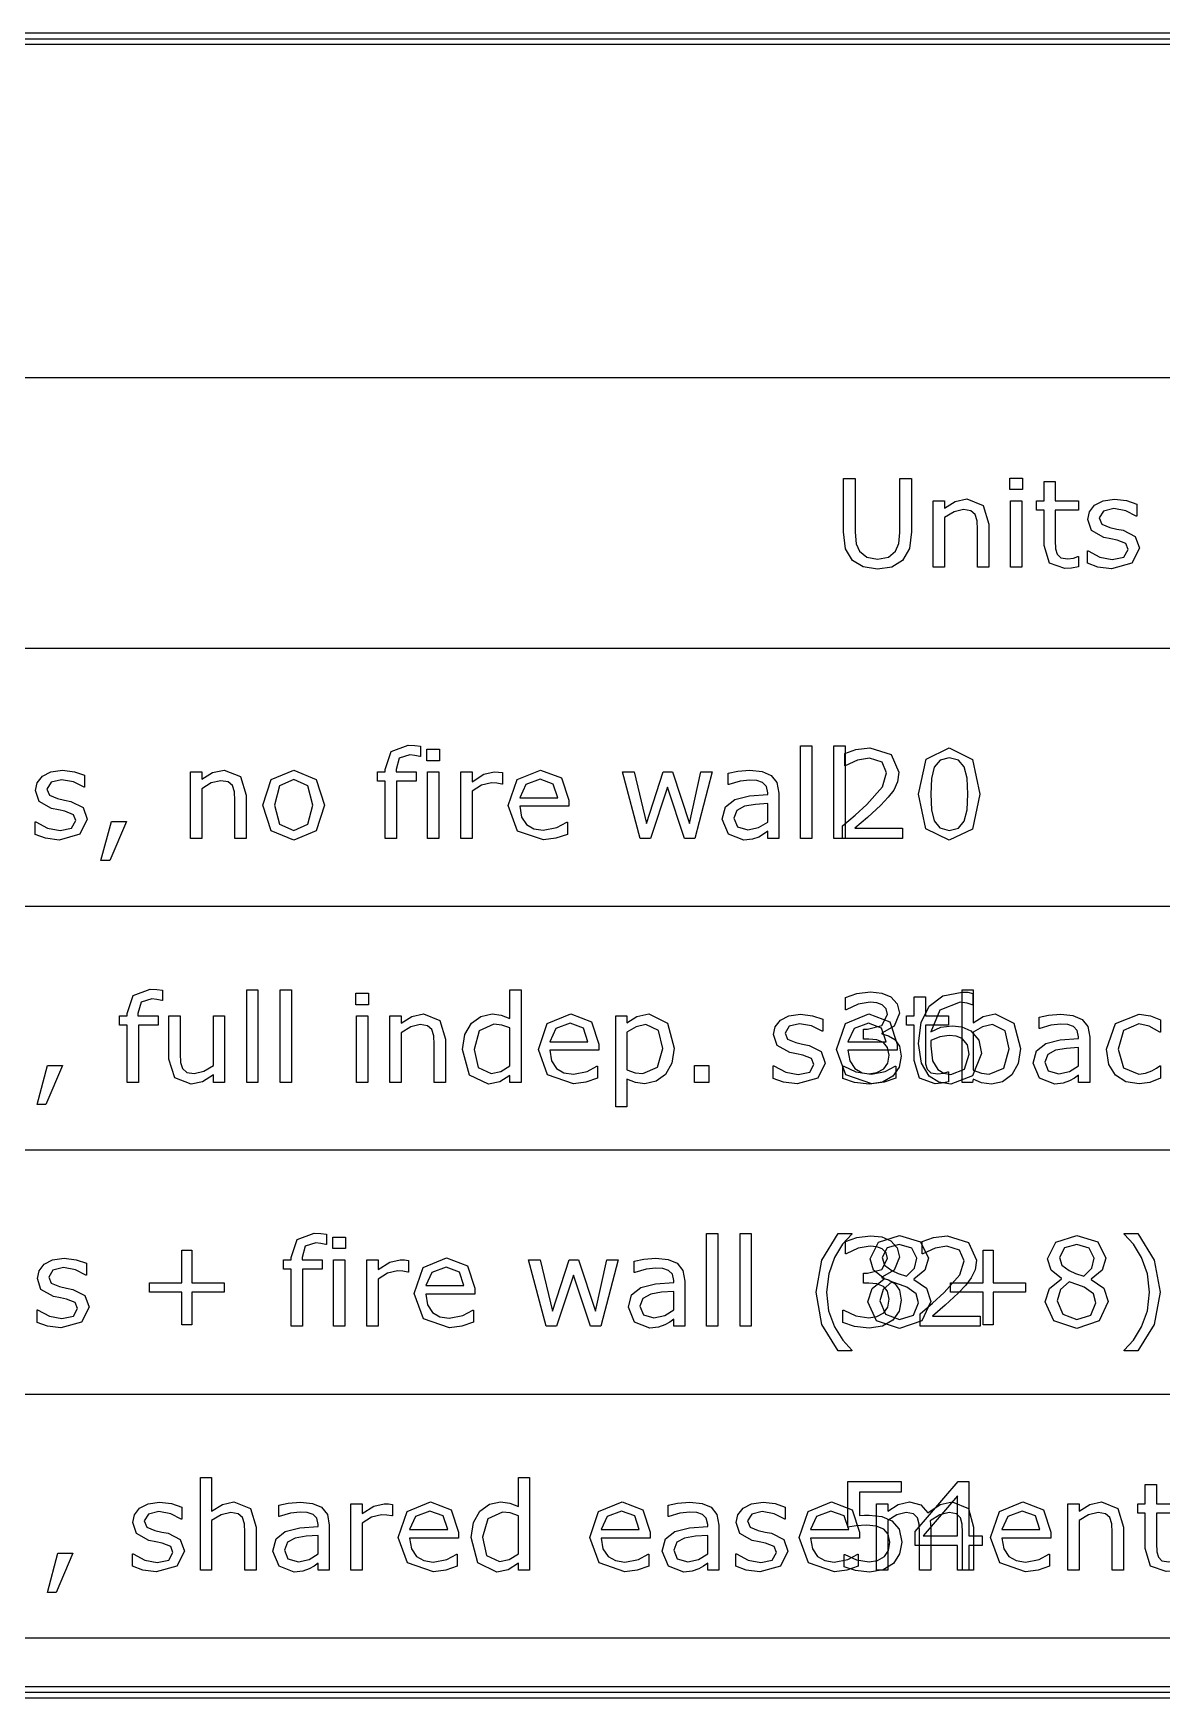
# Model space of a CAD drawing. Header units: inches. Extents: x -33163 to 19162, y -8858 to 30669.
# Drawn here: x 4773 to 5552, y 21411 to 22560 of the extents above; entities that cross this region are included whole.
import ezdxf

# ---------------------------------------------------------------- set-up
doc = ezdxf.new("R2010")
doc.units = ezdxf.units.IN
doc.layers.add('Layer 1', color=7, linetype='Continuous')
doc.layers.add('SOLID-2', color=253, linetype='Continuous')

# ---------------------------------------------------------------- blocks, each defined once
blk = doc.blocks.new('A$C0f725650')
at = {"layer": 'Layer 1', "color": 7}
for points in [[(22.25882, 67.310018), (22.25882, 67.098146), (192.650272, 67.098146), (192.650272, 67.310018), (22.25882, 67.310018)], [(22.25882, 67.204082), (192.650272, 67.204082)], [(22.25882, 60.589507), (192.650272, 60.589507), (192.650272, 55.297847), (22.25882, 55.297847), (22.25882, 60.589507)], [(60.307226, 57.580651), (60.265366, 57.251602), (60.130492, 57.019057), (59.921202, 56.889996), (59.642149, 56.849301), (59.358447, 56.892322), (59.154972, 57.019057), (59.018934, 57.249276), (58.978239, 57.580651), (58.978239, 58.616633), (59.208455, 58.616633), (59.208455, 57.569022), (59.227055, 57.346944), (59.292166, 57.199278), (59.43053, 57.085333), (59.642144, 57.046963), (59.85376, 57.084169), (59.993285, 57.199278), (60.057235, 57.350432), (60.076999, 57.563209), (60.076999, 58.616633), (60.307218, 58.616633), (60.307226, 57.580651)], [(62.471044, 58.40153), (62.224548, 58.40153), (62.224548, 58.628259), (62.471044, 58.628259), (62.471044, 58.40153)], [(63.563999, 56.89696), (63.429123, 56.870216), (63.300062, 56.859765), (62.997755, 56.966736), (62.894274, 57.309736), (62.894274, 58.000393), (62.746607, 58.000393), (62.746607, 58.184101), (62.894274, 58.184101), (62.894274, 58.557335), (63.112864, 58.557335), (63.112864, 58.184101), (63.563999, 58.184101), (63.563999, 58.000393), (63.112864, 58.000393), (63.112864, 57.408568), (63.117521, 57.248112), (63.150075, 57.141144), (63.21984, 57.072543), (63.35704, 57.051614), (63.468662, 57.066722), (63.552376, 57.093463), (63.563991, 57.093463), (63.563999, 56.89696)], [(61.81527, 56.885345), (61.596679, 56.885345), (61.596679, 57.624833), (61.586228, 57.792264), (61.547858, 57.915512), (61.464142, 57.987603), (61.322291, 58.012024), (61.135093, 57.967841), (60.947895, 57.855058), (60.947895, 56.885345), (60.729305, 56.885345), (60.729305, 58.184101), (60.947895, 58.184101), (60.947895, 58.039924), (61.159511, 58.172475), (61.383915, 58.220145), (61.704825, 58.09341), (61.815283, 57.728317), (61.81527, 56.885345)], [(62.45709, 56.885345), (62.238499, 56.885345), (62.238499, 58.184101), (62.45709, 58.184101), (62.45709, 56.885345)], [(64.755784, 57.259727), (64.608121, 56.967884), (64.206981, 56.853939), (63.941882, 56.887657), (63.740733, 56.963233), (63.740733, 57.208568), (63.752348, 57.208568), (63.982567, 57.084155), (64.225576, 57.038811), (64.451143, 57.085319), (64.532532, 57.231822), (64.488349, 57.348093), (64.318593, 57.415532), (64.196506, 57.439953), (64.060468, 57.470185), (63.817462, 57.602735), (63.746535, 57.819), (63.779092, 57.970154), (63.880247, 58.096889), (64.045352, 58.182931), (64.27092, 58.215486), (64.50579, 58.186419), (64.704614, 58.117818), (64.704614, 57.884111), (64.692999, 57.884111), (64.489521, 57.987595), (64.254653, 58.030614), (64.05234, 57.984105), (63.969788, 57.848067), (64.019783, 57.727145), (64.177914, 57.66087), (64.31279, 57.632964), (64.438364, 57.607379), (64.673232, 57.487621), (64.755784, 57.259727), (64.755784, 57.259727)], [(50.716867, 53.191261), (50.705252, 53.191261), (50.611071, 53.212189), (50.508752, 53.223805), (50.304115, 53.161019), (50.241327, 52.936613), (50.241327, 52.89243), (50.63549, 52.89243), (50.63549, 52.708722), (50.248304, 52.708722), (50.248304, 51.593685), (50.029714, 51.593685), (50.029714, 52.708733), (49.882047, 52.708733), (49.882047, 52.892441), (50.029714, 52.892441), (50.029714, 52.935462), (50.144823, 53.290091), (50.477359, 53.414503), (50.608746, 53.407518), (50.716881, 53.391246), (50.716867, 53.191261)], [(51.090099, 53.10987), (50.843603, 53.10987), (50.843603, 53.336599), (51.090099, 53.336599), (51.090099, 53.10987)], [(58.357088, 51.593685), (58.138497, 51.593685), (58.138497, 53.402874), (58.357088, 53.402874), (58.357088, 51.593685)], [(59.010536, 51.593685), (58.791943, 51.593685), (58.791943, 53.402874), (59.010536, 53.402874), (59.010536, 51.593685)], [(60.130492, 51.593685), (58.958472, 51.593685), (58.958472, 51.836694), (59.202642, 52.045982), (59.431697, 52.254108), (59.737494, 52.597111), (59.820047, 52.872674), (59.730517, 53.083126), (59.482857, 53.159866), (59.253802, 53.12266), (59.013119, 53.008712), (59.001504, 53.008712), (59.001504, 53.252885), (59.221256, 53.327299), (59.488683, 53.361017), (59.906097, 53.231954), (60.057251, 52.884302), (60.031665, 52.69943), (59.958416, 52.537812), (59.851445, 52.395962), (59.703778, 52.241318), (59.446818, 52.004125), (59.19916, 51.792509), (60.130498, 51.792509), (60.130492, 51.593685)], [(61.642026, 52.459911), (61.495524, 51.77507), (61.043224, 51.557641), (60.587441, 51.778557), (60.444425, 52.457586), (60.589766, 53.138937), (61.043224, 53.359853), (61.497849, 53.13545), (61.642026, 52.459911), (61.642026, 52.459911)], [(61.336232, 51.932036), (61.390879, 52.152953), (61.405986, 52.459911), (61.390879, 52.766867), (61.335067, 52.987783), (61.223448, 53.12266), (61.043224, 53.168007), (60.861842, 53.12266), (60.749058, 52.985458), (60.694409, 52.761054), (60.680465, 52.457586), (60.693245, 52.154114), (60.747892, 51.935524), (60.856024, 51.79716), (61.043222, 51.74949), (61.224607, 51.794834), (61.336229, 51.932036), (61.336232, 51.932036)], [(44.212621, 51.968081), (44.064954, 51.676238), (43.663817, 51.562292), (43.398718, 51.596011), (43.197567, 51.671586), (43.197567, 51.916921), (43.209193, 51.916921), (43.439411, 51.792509), (43.682419, 51.747164), (43.907987, 51.793673), (43.989378, 51.940175), (43.945194, 52.056446), (43.775437, 52.123886), (43.653351, 52.148307), (43.517313, 52.178538), (43.274305, 52.311089), (43.20338, 52.527353), (43.235935, 52.678507), (43.337092, 52.805242), (43.502198, 52.891285), (43.727765, 52.923839), (43.962634, 52.894772), (44.16146, 52.826171), (44.16146, 52.592465), (44.149845, 52.592465), (43.94637, 52.695948), (43.711501, 52.738967), (43.509188, 52.692459), (43.426635, 52.556421), (43.476631, 52.435498), (43.634761, 52.369223), (43.769636, 52.341317), (43.89521, 52.315732), (44.13008, 52.195974), (44.212633, 51.968081), (44.212621, 51.968081)], [(47.314753, 51.593685), (47.096163, 51.593685), (47.096163, 52.333173), (47.085685, 52.500604), (47.047316, 52.623852), (46.963601, 52.695943), (46.821751, 52.720364), (46.634553, 52.676181), (46.447355, 52.563398), (46.447355, 51.593685), (46.228762, 51.593685), (46.228762, 52.892441), (46.447355, 52.892441), (46.447355, 52.748264), (46.658969, 52.880815), (46.883375, 52.928485), (47.204285, 52.80175), (47.314743, 52.436657), (47.314753, 51.593685)], [(48.842564, 52.242482), (48.679785, 51.741351), (48.243765, 51.557641), (47.80542, 51.741351), (47.643802, 52.242482), (47.80542, 52.743613), (48.243765, 52.928485), (48.679785, 52.743613), (48.842564, 52.242482), (48.842564, 52.242482)], [(48.616997, 52.242482), (48.518167, 52.616878), (48.243765, 52.740126), (47.967038, 52.616878), (47.86937, 52.242482), (47.968199, 51.871574), (48.243765, 51.746), (48.517003, 51.870412), (48.616997, 52.242482), (48.616997, 52.242482)], [(51.076147, 51.593685), (50.857554, 51.593685), (50.857554, 52.892441), (51.076147, 52.892441), (51.076147, 51.593685)], [(52.319092, 52.654083), (52.307477, 52.654083), (52.212134, 52.670355), (52.104002, 52.676176), (51.908666, 52.630829), (51.727281, 52.51572), (51.727281, 51.593685), (51.50869, 51.593685), (51.50869, 52.892441), (51.727281, 52.892441), (51.727281, 52.700592), (51.956338, 52.848258), (52.159813, 52.892441), (52.242366, 52.888948), (52.319105, 52.878497), (52.319092, 52.654083)], [(53.612035, 52.22039), (52.655118, 52.22039), (52.691162, 52.011102), (52.789992, 51.865761), (52.933007, 51.782044), (53.116717, 51.754141), (53.38298, 51.806463), (53.574827, 51.911108), (53.586442, 51.911108), (53.586442, 51.67275), (53.360874, 51.594847), (53.11903, 51.563454), (52.614409, 51.737862), (52.433024, 52.235505), (52.60627, 52.741287), (53.06438, 52.928485), (53.469007, 52.775006), (53.612022, 52.338986), (53.612035, 52.22039)], [(53.399257, 52.38782), (53.312054, 52.654083), (53.052768, 52.748264), (52.772553, 52.644783), (52.655118, 52.38782), (53.399257, 52.38782)], [(56.414186, 52.892441), (56.075835, 51.593685), (55.873521, 51.593685), (55.539821, 52.594785), (55.208447, 51.593685), (55.007298, 51.593685), (54.665456, 52.892441), (54.89335, 52.892441), (55.131707, 51.88669), (55.456105, 52.892441), (55.636328, 52.892441), (55.968864, 51.88669), (56.194431, 52.892441), (56.414186, 52.892441)], [(57.715268, 51.593685), (57.497839, 51.593685), (57.497839, 51.732049), (57.418773, 51.676238), (57.323431, 51.620426), (57.197857, 51.576244), (57.031588, 51.557644), (56.733932, 51.673915), (56.611848, 51.970409), (56.674634, 52.208766), (56.856019, 52.352943), (57.140884, 52.42387), (57.497839, 52.451773), (57.497839, 52.485494), (57.471097, 52.608742), (57.396683, 52.685479), (57.285061, 52.721526), (57.149023, 52.730839), (56.957174, 52.707582), (56.738583, 52.642471), (56.726968, 52.642471), (56.726968, 52.864549), (56.91184, 52.902918), (57.150198, 52.923847), (57.388555, 52.90059), (57.565286, 52.82385), (57.676908, 52.685487), (57.715278, 52.475035), (57.715268, 51.593685)], [(57.497839, 51.913434), (57.497839, 52.275039), (57.261807, 52.257603), (57.047868, 52.223885), (56.89555, 52.140168), (56.837416, 51.985527), (56.904853, 51.816932), (57.110653, 51.761121), (57.321105, 51.805304), (57.497839, 51.913439), (57.497839, 51.913434)], [(44.978851, 51.925059), (44.650966, 51.163478), (44.481207, 51.163478), (44.68352, 51.925059), (44.978851, 51.925059)], [(22.25882, 50.27077), (192.650272, 50.27077), (192.650272, 45.508276), (22.25882, 45.508276), (22.25882, 50.27077)], [(45.678808, 48.428767), (45.667192, 48.428767), (45.573011, 48.449695), (45.470692, 48.461311), (45.266053, 48.398525), (45.203267, 48.174119), (45.203267, 48.129936), (45.597427, 48.129936), (45.597427, 47.946228), (45.210244, 47.946228), (45.210244, 46.831191), (44.991651, 46.831191), (44.991651, 47.946239), (44.843987, 47.946239), (44.843987, 48.129947), (44.991651, 48.129947), (44.991651, 48.172968), (45.106761, 48.527597), (45.439299, 48.652009), (45.570686, 48.645024), (45.678818, 48.628752), (45.678808, 48.428767)], [(47.54497, 46.831191), (47.326379, 46.831191), (47.326379, 48.64038), (47.54497, 48.64038), (47.54497, 46.831191)], [(48.198418, 46.831191), (47.979828, 46.831191), (47.979828, 48.64038), (48.198418, 48.64038), (48.198418, 46.831191)], [(49.702975, 48.347376), (49.456479, 48.347376), (49.456479, 48.574105), (49.702975, 48.574105), (49.702975, 48.347376)], [(52.681859, 46.831191), (52.463269, 46.831191), (52.463269, 46.967229), (52.266771, 46.840494), (52.04469, 46.795147), (51.674946, 46.974206), (51.538908, 47.470685), (51.585417, 47.764854), (51.713316, 47.984609), (51.897024, 48.119483), (52.115617, 48.165991), (52.296999, 48.143898), (52.463269, 48.077623), (52.463269, 48.640378), (52.681859, 48.640378), (52.681859, 46.831191)], [(59.978175, 47.66486), (60.07003, 47.539287), (60.106074, 47.34395), (60.063053, 47.126521), (59.942131, 46.954439), (59.73633, 46.833517), (59.478205, 46.795147), (59.194504, 46.830029), (58.965449, 46.904443), (58.965449, 47.14745), (58.982885, 47.14745), (59.215429, 47.039317), (59.473554, 46.996296), (59.629356, 47.020717), (59.763071, 47.092805), (59.842134, 47.205589), (59.868878, 47.361394), (59.838647, 47.514871), (59.757256, 47.611377), (59.630521, 47.660212), (59.470064, 47.674155), (59.365422, 47.674155), (59.365422, 47.867166), (59.44681, 47.867166), (59.728189, 47.940416), (59.833995, 48.156683), (59.807254, 48.265977), (59.73284, 48.343881), (59.625869, 48.385738), (59.496808, 48.397353), (59.261938, 48.357822), (59.02707, 48.246199), (59.015455, 48.246199), (59.015455, 48.489208), (59.23521, 48.563622), (59.502634, 48.598505), (59.725876, 48.575248), (59.900284, 48.500834), (60.027019, 48.365958), (60.070041, 48.181086), (59.967721, 47.928777), (59.728202, 47.7939), (59.728202, 47.777628), (59.856101, 47.738094), (59.978185, 47.664844), (59.978175, 47.66486)], [(61.027852, 46.842819), (60.892976, 46.816075), (60.763915, 46.805624), (60.461607, 46.912595), (60.358126, 47.255595), (60.358126, 47.946252), (60.21046, 47.946252), (60.21046, 48.12996), (60.358126, 48.12996), (60.358126, 48.503194), (60.576717, 48.503194), (60.576717, 48.12996), (61.027852, 48.12996), (61.027852, 47.946252), (60.576717, 47.946252), (60.576717, 47.354428), (60.581374, 47.193971), (60.613931, 47.087003), (60.683693, 47.018402), (60.820893, 46.997473), (60.932515, 47.012581), (61.016229, 47.039323), (61.027844, 47.039323), (61.027852, 46.842819)], [(61.669932, 47.392784), (61.495524, 46.961416), (61.069968, 46.795147), (60.837424, 46.834678), (60.652552, 46.952113), (60.497911, 47.207912), (60.444425, 47.591608), (60.49326, 47.999722), (60.65139, 48.315983), (60.915328, 48.52062), (61.292046, 48.595034), (61.407156, 48.589213), (61.501337, 48.568284), (61.501337, 48.346204), (61.489695, 48.346204), (61.390865, 48.378761), (61.257153, 48.395033), (60.858339, 48.238066), (60.685095, 47.816001), (60.876945, 47.90553), (61.096697, 47.936923), (61.290871, 47.915995), (61.464115, 47.834604), (61.617594, 47.655544), (61.669918, 47.392771), (61.669932, 47.392784)], [(62.43474, 47.490452), (62.388232, 47.197448), (62.264984, 46.978857), (62.083599, 46.840494), (61.866173, 46.795147), (61.673159, 46.821888), (61.51038, 46.891654), (61.496426, 46.831191), (61.29179, 46.831191), (61.29179, 48.64038), (61.51038, 48.64038), (61.51038, 47.993909), (61.705716, 48.117157), (61.938261, 48.165991), (62.301028, 47.989258), (62.43474, 47.490452), (62.43474, 47.490452)], [(46.893849, 46.831191), (46.675256, 46.831191), (46.675256, 46.975368), (46.463643, 46.841655), (46.240401, 46.795147), (45.921816, 46.919556), (45.807869, 47.286978), (45.807869, 48.129947), (46.026462, 48.129947), (46.026462, 47.390459), (46.035775, 47.220702), (46.075309, 47.100941), (46.156697, 47.026527), (46.302038, 47.00327), (46.48691, 47.047453), (46.675269, 47.160237), (46.675269, 48.129944), (46.893863, 48.129944), (46.893849, 46.831191)], [(49.689023, 46.831191), (49.470433, 46.831191), (49.470433, 48.129947), (49.689023, 48.129947), (49.689023, 46.831191)], [(51.207534, 46.831191), (50.988943, 46.831191), (50.988943, 47.570679), (50.978492, 47.73811), (50.940123, 47.861358), (50.856406, 47.933449), (50.714555, 47.95787), (50.527357, 47.913687), (50.340159, 47.800904), (50.340159, 46.831191), (50.121569, 46.831191), (50.121569, 48.129947), (50.340159, 48.129947), (50.340159, 47.98577), (50.551773, 48.118321), (50.776179, 48.165991), (51.097089, 48.039256), (51.207547, 47.674163), (51.207534, 46.831191)], [(54.199208, 47.457896), (53.242291, 47.457896), (53.278335, 47.248608), (53.377165, 47.103267), (53.52018, 47.01955), (53.70389, 46.991647), (53.970151, 47.043969), (54.162, 47.148614), (54.173615, 47.148614), (54.173615, 46.910256), (53.948048, 46.832353), (53.706203, 46.80096), (53.201582, 46.975368), (53.020197, 47.473011), (53.193444, 47.978793), (53.651553, 48.165991), (54.05618, 48.012512), (54.199195, 47.576492), (54.199208, 47.457896)], [(55.673534, 47.496265), (55.628189, 47.206748), (55.50029, 46.985832), (55.318905, 46.85212), (55.09915, 46.805611), (54.915442, 46.827704), (54.749173, 46.896302), (54.749173, 46.35215), (54.530583, 46.35215), (54.530583, 48.129947), (54.749173, 48.129947), (54.749173, 47.993909), (54.94451, 48.115995), (55.177054, 48.165991), (55.542147, 47.988096), (55.673534, 47.496265), (55.673534, 47.496265)], [(58.622187, 47.205587), (58.474523, 46.913744), (58.073383, 46.799798), (57.808284, 46.833517), (57.607135, 46.909092), (57.607135, 47.154427), (57.61875, 47.154427), (57.848969, 47.030015), (58.091978, 46.98467), (58.317546, 47.031179), (58.398934, 47.177681), (58.354752, 47.293952), (58.184995, 47.361392), (58.062909, 47.385813), (57.926871, 47.416044), (57.683864, 47.548595), (57.612938, 47.764859), (57.645495, 47.916013), (57.74665, 48.042748), (57.911755, 48.128791), (58.137323, 48.161345), (58.372193, 48.132278), (58.571016, 48.063677), (58.571016, 47.829971), (58.559401, 47.829971), (58.355926, 47.933454), (58.121056, 47.976473), (57.918743, 47.929965), (57.83619, 47.793927), (57.886188, 47.673004), (58.044316, 47.606729), (58.179193, 47.578823), (58.304767, 47.553238), (58.539634, 47.43348), (58.622187, 47.205587), (58.622187, 47.205587)], [(60.022101, 47.457896), (59.065183, 47.457896), (59.101228, 47.248608), (59.20006, 47.103267), (59.343072, 47.01955), (59.526783, 46.991647), (59.793046, 47.043969), (59.984892, 47.148614), (59.996534, 47.148614), (59.996534, 46.910256), (59.770966, 46.832353), (59.529122, 46.80096), (59.024501, 46.975368), (58.843116, 47.473011), (59.016363, 47.978793), (59.474472, 48.165991), (59.879099, 48.012512), (60.022114, 47.576492), (60.022101, 47.457896)], [(63.784656, 46.831191), (63.567227, 46.831191), (63.567227, 46.969555), (63.488164, 46.913744), (63.392822, 46.857932), (63.267248, 46.81375), (63.100979, 46.79515), (62.803323, 46.911421), (62.681237, 47.207915), (62.744025, 47.446272), (62.925407, 47.590449), (63.210273, 47.661376), (63.567227, 47.689279), (63.567227, 47.723), (63.540486, 47.846248), (63.466072, 47.922985), (63.354452, 47.959032), (63.218414, 47.968345), (63.026565, 47.945088), (62.807974, 47.879977), (62.796333, 47.879977), (62.796333, 48.102055), (62.981205, 48.140424), (63.219562, 48.161353), (63.45792, 48.138096), (63.634653, 48.061356), (63.746273, 47.922993), (63.784643, 47.712541), (63.784656, 46.831191)], [(65.165967, 46.912582), (64.957838, 46.831191), (64.749712, 46.802124), (64.49159, 46.842819), (64.290438, 46.968391), (64.159052, 47.180007), (64.112543, 47.478824), (64.286951, 47.978793), (64.749712, 48.160178), (64.968303, 48.128785), (65.165967, 48.052046), (65.165967, 47.809037), (65.154352, 47.809037), (64.947387, 47.928798), (64.740425, 47.970655), (64.446257, 47.845081), (64.339286, 47.478824), (64.443931, 47.117218), (64.740425, 46.991647), (64.875299, 47.009083), (64.998547, 47.05443), (65.088077, 47.10559), (65.154352, 47.153263), (65.165967, 47.153263), (65.165967, 46.912582)], [(52.463269, 47.15094), (52.463269, 47.896241), (52.305141, 47.950888), (52.152823, 47.965995), (51.866795, 47.838096), (51.764476, 47.475329), (51.843541, 47.123026), (52.097012, 47.003265), (52.285374, 47.043961), (52.463269, 47.150932), (52.463269, 47.15094)], [(53.986431, 47.625326), (53.899227, 47.891589), (53.639941, 47.98577), (53.359724, 47.882289), (53.242291, 47.625326), (53.986431, 47.625326)], [(55.447966, 47.490445), (55.367739, 47.841586), (55.121243, 47.957857), (54.93172, 47.917161), (54.749173, 47.810193), (54.749173, 47.074192), (54.908465, 47.017219), (55.060781, 47.002112), (55.345646, 47.12536), (55.447966, 47.490452), (55.447966, 47.490445)], [(59.809323, 47.625326), (59.722119, 47.891589), (59.462833, 47.98577), (59.182619, 47.882289), (59.065183, 47.625326), (59.809323, 47.625326)], [(62.209173, 47.484632), (62.132433, 47.836934), (61.884776, 47.957857), (61.691765, 47.916), (61.51038, 47.810193), (61.51038, 47.066053), (61.669672, 47.007917), (61.821987, 46.991645), (62.105692, 47.110241), (62.209173, 47.484637), (62.209173, 47.484632)], [(61.4339, 47.383471), (61.401343, 47.56253), (61.296698, 47.685778), (61.178101, 47.734612), (61.042063, 47.746227), (60.858352, 47.722971), (60.683945, 47.65088), (60.680452, 47.600884), (60.679394, 47.541586), (60.716599, 47.250907), (60.821245, 47.083474), (60.936354, 47.007898), (61.072392, 46.984641), (61.337491, 47.086961), (61.433998, 47.383452), (61.4339, 47.383471)], [(63.567227, 47.15094), (63.567227, 47.512545), (63.331195, 47.495109), (63.117256, 47.461391), (62.964941, 47.377674), (62.906804, 47.223033), (62.974241, 47.054438), (63.180044, 46.998627), (63.390496, 47.04281), (63.567227, 47.150945), (63.567227, 47.15094)], [(43.730092, 47.162565), (43.402206, 46.400984), (43.232449, 46.400984), (43.434762, 47.162565), (43.730092, 47.162565)], [(56.347911, 46.831191), (56.070022, 46.831191), (56.070022, 47.162565), (56.347911, 47.162565), (56.347911, 46.831191)], [(48.882098, 43.666273), (48.870456, 43.666273), (48.776275, 43.687201), (48.673956, 43.698817), (48.469319, 43.636031), (48.406531, 43.411625), (48.406531, 43.367442), (48.800694, 43.367442), (48.800694, 43.183734), (48.413508, 43.183734), (48.413508, 42.068697), (48.194918, 42.068697), (48.194918, 43.183745), (48.047251, 43.183745), (48.047251, 43.367453), (48.194918, 43.367453), (48.194918, 43.410474), (48.310027, 43.765103), (48.642563, 43.889515), (48.77395, 43.88253), (48.882085, 43.866258), (48.882098, 43.666273)], [(57.175767, 42.068697), (56.957174, 42.068697), (56.957174, 43.877886), (57.175767, 43.877886), (57.175767, 42.068697)], [(59.140759, 41.589656), (58.874498, 41.589656), (58.55475, 42.104741), (58.440805, 42.733771), (58.55475, 43.362802), (58.874498, 43.877886), (59.140759, 43.877886), (59.140759, 43.866271), (58.960538, 43.669771), (58.80241, 43.411646), (58.688462, 43.096552), (58.645441, 42.733782), (58.687301, 42.369851), (58.80241, 42.055918), (58.961702, 41.797793), (59.140759, 41.601295), (59.140759, 41.589656)], [(65.15899, 42.733771), (65.045042, 42.104741), (64.725296, 41.589656), (64.459033, 41.589656), (64.459033, 41.601271), (64.638092, 41.797769), (64.797385, 42.055894), (64.91133, 42.369827), (64.954351, 42.733758), (64.91133, 43.096528), (64.797385, 43.411622), (64.638092, 43.669747), (64.459033, 43.866247), (64.459033, 43.877863), (64.725296, 43.877863), (65.045042, 43.362778), (65.15899, 42.733748), (65.15899, 42.733771)], [(46.886872, 42.733771), (46.253191, 42.733771), (46.253191, 42.10009), (46.06018, 42.10009), (46.06018, 42.733771), (45.426499, 42.733771), (45.426499, 42.919808), (46.06018, 42.919808), (46.06018, 43.553489), (46.253191, 43.553489), (46.253191, 42.919808), (46.886872, 42.919808), (46.886872, 42.733771)], [(49.255329, 43.584882), (49.008833, 43.584882), (49.008833, 43.811611), (49.255329, 43.811611), (49.255329, 43.584882)], [(59.978175, 42.902366), (60.07003, 42.776793), (60.106074, 42.581456), (60.063053, 42.364027), (59.942131, 42.191945), (59.73633, 42.071023), (59.478205, 42.032653), (59.194504, 42.067535), (58.965449, 42.141949), (58.965449, 42.384956), (58.982885, 42.384956), (59.215429, 42.276823), (59.473554, 42.233802), (59.629356, 42.258223), (59.763071, 42.330311), (59.842134, 42.443095), (59.868878, 42.5989), (59.838647, 42.752377), (59.757256, 42.848883), (59.630521, 42.897718), (59.470064, 42.911661), (59.365422, 42.911661), (59.365422, 43.104672), (59.44681, 43.104672), (59.728189, 43.177922), (59.833995, 43.394189), (59.807254, 43.503483), (59.73284, 43.581387), (59.625869, 43.623244), (59.496808, 43.634859), (59.261938, 43.595328), (59.02707, 43.483705), (59.015455, 43.483705), (59.015455, 43.726714), (59.23521, 43.801128), (59.502634, 43.836011), (59.725876, 43.812754), (59.900284, 43.73834), (60.027019, 43.603464), (60.070041, 43.418592), (59.967721, 43.166283), (59.728202, 43.031406), (59.728202, 43.015134), (59.856101, 42.9756), (59.978185, 42.90235), (59.978175, 42.902366)], [(60.683688, 42.551225), (60.508116, 42.177994), (60.068609, 42.029166), (59.6198, 42.174504), (59.45353, 42.546574), (59.537247, 42.807024), (59.773279, 42.993057), (59.773279, 43.000042), (59.566314, 43.162822), (59.500039, 43.383738), (59.660495, 43.709299), (60.068609, 43.839525), (60.482536, 43.715115), (60.637179, 43.398854), (60.563927, 43.167473), (60.348824, 42.99074), (60.348824, 42.983755), (60.597645, 42.811673), (60.683688, 42.551222), (60.683688, 42.551225)], [(60.408122, 43.39652), (60.311618, 43.594185), (60.067448, 43.668599), (59.826764, 43.598833), (59.733748, 43.410474), (59.780256, 43.265133), (59.923268, 43.157001), (60.046516, 43.102354), (60.204647, 43.046543), (60.363939, 43.205835), (60.408122, 43.39652), (60.408122, 43.39652)], [(61.644352, 42.068697), (60.472331, 42.068697), (60.472331, 42.311706), (60.716501, 42.520994), (60.945556, 42.72912), (61.251353, 43.072123), (61.333906, 43.347686), (61.244376, 43.558138), (60.996716, 43.634878), (60.767661, 43.597672), (60.526978, 43.483724), (60.515363, 43.483724), (60.515363, 43.727897), (60.735115, 43.802311), (61.002542, 43.836029), (61.419956, 43.706966), (61.57111, 43.359314), (61.545525, 43.174442), (61.472275, 43.012824), (61.365304, 42.870974), (61.217638, 42.71633), (60.960677, 42.479137), (60.71302, 42.267521), (61.644357, 42.267521), (61.644352, 42.068697)], [(62.530083, 42.733771), (61.896401, 42.733771), (61.896401, 42.10009), (61.703391, 42.10009), (61.703391, 42.733771), (61.069709, 42.733771), (61.069709, 42.919808), (61.703391, 42.919808), (61.703391, 43.553489), (61.896401, 43.553489), (61.896401, 42.919808), (62.530083, 42.919808), (62.530083, 42.733771)], [(64.146262, 42.551225), (63.970692, 42.177994), (63.531183, 42.029166), (63.082376, 42.174504), (62.916107, 42.546574), (62.999821, 42.807024), (63.235853, 42.993057), (63.235853, 43.000042), (63.028891, 43.162822), (62.962615, 43.383738), (63.123069, 43.709299), (63.531183, 43.839525), (63.945113, 43.715115), (64.099753, 43.398854), (64.026501, 43.167473), (63.8114, 42.99074), (63.8114, 42.983755), (64.060222, 42.811673), (64.146262, 42.551222), (64.146262, 42.551225)], [(63.870699, 43.39652), (63.774192, 43.594185), (63.530022, 43.668599), (63.289338, 43.598833), (63.196321, 43.410474), (63.24283, 43.265133), (63.385845, 43.157001), (63.509093, 43.102354), (63.667221, 43.046543), (63.826516, 43.205835), (63.870699, 43.39652), (63.870699, 43.39652)], [(44.247501, 42.443093), (44.099837, 42.15125), (43.698699, 42.037304), (43.433599, 42.071023), (43.232449, 42.146598), (43.232449, 42.391933), (43.244075, 42.391933), (43.474293, 42.267521), (43.717301, 42.222176), (43.942868, 42.268685), (44.024258, 42.415187), (43.980075, 42.531458), (43.810318, 42.598898), (43.688233, 42.623319), (43.552195, 42.65355), (43.309187, 42.786101), (43.238261, 43.002365), (43.270817, 43.153519), (43.371974, 43.280254), (43.53708, 43.366297), (43.762647, 43.398851), (43.997516, 43.369784), (44.19634, 43.301183), (44.19634, 43.067477), (44.184725, 43.067477), (43.98125, 43.17096), (43.74638, 43.213979), (43.544066, 43.167471), (43.461513, 43.031433), (43.51151, 42.91051), (43.66964, 42.844235), (43.804515, 42.816329), (43.930089, 42.790744), (44.164958, 42.670986), (44.24751, 42.443093), (44.247501, 42.443093)], [(49.241378, 42.068697), (49.022785, 42.068697), (49.022785, 43.367453), (49.241378, 43.367453), (49.241378, 42.068697)], [(50.484323, 43.129095), (50.472708, 43.129095), (50.377365, 43.145367), (50.269233, 43.151188), (50.073896, 43.105841), (49.892511, 42.990732), (49.892511, 42.068697), (49.673921, 42.068697), (49.673921, 43.367453), (49.892511, 43.367453), (49.892511, 43.175604), (50.121569, 43.32327), (50.325044, 43.367453), (50.407596, 43.36396), (50.484336, 43.353509), (50.484323, 43.129095)], [(51.777266, 42.695402), (50.820348, 42.695402), (50.856393, 42.486114), (50.955222, 42.340773), (51.098237, 42.257056), (51.281948, 42.229153), (51.548211, 42.281475), (51.740058, 42.38612), (51.751699, 42.38612), (51.751699, 42.147762), (51.526132, 42.069859), (51.284287, 42.038466), (50.779666, 42.212874), (50.598281, 42.710517), (50.771528, 43.216299), (51.229637, 43.403497), (51.634264, 43.250018), (51.777279, 42.813998), (51.777266, 42.695402)], [(51.564488, 42.862832), (51.477284, 43.129095), (51.217998, 43.223276), (50.937784, 43.119795), (50.820348, 42.862832), (51.564488, 42.862832)], [(54.579417, 43.367453), (54.241065, 42.068697), (54.038752, 42.068697), (53.705052, 43.069797), (53.373678, 42.068697), (53.172528, 42.068697), (52.830687, 43.367453), (53.05858, 43.367453), (53.296938, 42.361702), (53.621335, 43.367453), (53.801559, 43.367453), (54.134094, 42.361702), (54.359662, 43.367453), (54.579417, 43.367453)], [(55.880498, 42.068697), (55.663069, 42.068697), (55.663069, 42.207061), (55.584004, 42.15125), (55.488662, 42.095438), (55.363088, 42.051256), (55.196819, 42.032656), (54.899163, 42.148927), (54.777079, 42.445421), (54.839864, 42.683778), (55.021249, 42.827955), (55.306115, 42.898882), (55.663069, 42.926785), (55.663069, 42.960506), (55.636328, 43.083754), (55.561914, 43.160491), (55.450292, 43.196538), (55.314254, 43.205851), (55.122405, 43.182594), (54.903814, 43.117483), (54.892199, 43.117483), (54.892199, 43.339561), (55.077071, 43.37793), (55.315428, 43.398859), (55.553786, 43.375602), (55.730517, 43.298862), (55.842139, 43.160499), (55.880509, 42.950047), (55.880498, 42.068697)], [(60.444166, 42.529132), (60.396496, 42.700053), (60.212786, 42.830278), (60.093027, 42.877948), (59.919781, 42.939572), (59.751186, 42.784931), (59.688401, 42.564015), (59.796533, 42.304729), (60.070935, 42.202409), (60.341849, 42.289613), (60.444166, 42.529132), (60.444166, 42.529132)], [(63.906743, 42.529132), (63.85907, 42.700053), (63.675362, 42.830278), (63.555601, 42.877948), (63.382355, 42.939572), (63.213763, 42.784931), (63.150975, 42.564015), (63.259107, 42.304729), (63.533509, 42.202409), (63.804423, 42.289613), (63.906743, 42.529132), (63.906743, 42.529132)], [(55.663069, 42.388446), (55.663069, 42.750051), (55.427037, 42.732615), (55.213098, 42.698897), (55.060781, 42.61518), (55.002646, 42.460539), (55.070083, 42.291944), (55.275884, 42.236133), (55.486336, 42.280316), (55.663069, 42.388451), (55.663069, 42.388446)], [(22.25882, 40.745782), (192.650272, 40.745782), (192.650272, 35.983288), (22.25882, 35.983288), (22.25882, 40.745782)], [(47.508926, 37.306203), (47.290335, 37.306203), (47.290335, 38.045691), (47.279858, 38.213122), (47.241488, 38.33637), (47.157774, 38.408461), (47.01592, 38.432882), (46.828722, 38.388699), (46.641525, 38.275916), (46.641525, 37.306203), (46.422934, 37.306203), (46.422934, 39.115392), (46.641525, 39.115392), (46.641525, 38.460782), (46.853141, 38.593333), (47.077544, 38.641003), (47.398454, 38.514268), (47.508912, 38.149175), (47.508926, 37.306203)], [(52.848128, 37.306203), (52.629538, 37.306203), (52.629538, 37.442241), (52.433037, 37.315506), (52.21096, 37.270159), (51.841216, 37.449218), (51.705178, 37.945697), (51.751686, 38.239866), (51.879585, 38.459621), (52.063293, 38.594495), (52.281884, 38.641003), (52.463269, 38.61891), (52.629538, 38.552635), (52.629538, 39.11539), (52.848128, 39.11539), (52.848128, 37.306203)], [(60.116538, 37.856168), (60.072356, 37.624787), (59.951433, 37.438754), (59.751446, 37.31318), (59.484021, 37.270159), (59.210781, 37.30039), (58.988703, 37.371314), (58.988703, 37.616649), (59.004975, 37.616649), (59.228217, 37.513168), (59.479364, 37.471308), (59.638656, 37.494565), (59.77702, 37.575956), (59.85376, 37.695717), (59.880501, 37.857335), (59.849108, 38.008488), (59.76423, 38.107318), (59.616564, 38.168942), (59.423553, 38.187542), (59.225891, 38.173599), (59.063112, 38.145693), (59.063112, 39.037499), (60.104907, 39.037499), (60.104907, 38.834022), (59.287515, 38.834022), (59.287515, 38.373586), (59.389835, 38.380571), (59.480526, 38.382953), (59.727022, 38.358532), (59.921197, 38.274815), (60.065373, 38.10971), (60.116533, 37.856237), (60.116538, 37.856168)], [(61.683883, 37.793382), (61.426923, 37.793382), (61.426923, 37.306203), (61.203681, 37.306203), (61.203681, 37.793382), (60.374663, 37.793382), (60.374663, 38.060807), (61.212984, 39.037491), (61.426923, 39.037491), (61.426923, 37.979416), (61.683883, 37.979416), (61.683883, 37.793382)], [(61.203681, 37.979416), (61.203681, 38.760764), (60.532791, 37.979416), (61.203681, 37.979416)], [(65.539199, 37.317818), (65.404322, 37.291074), (65.275261, 37.280623), (64.972954, 37.387594), (64.869473, 37.730594), (64.869473, 38.421251), (64.721807, 38.421251), (64.721807, 38.604959), (64.869473, 38.604959), (64.869473, 38.978193), (65.088063, 38.978193), (65.088063, 38.604959), (65.539199, 38.604959), (65.539199, 38.421251), (65.088063, 38.421251), (65.088063, 37.829426), (65.09272, 37.66897), (65.125277, 37.562002), (65.19504, 37.493401), (65.332239, 37.472472), (65.443861, 37.48758), (65.527576, 37.514321), (65.539191, 37.514321), (65.539199, 37.317818)], [(46.110176, 37.680599), (45.962512, 37.388756), (45.561372, 37.27481), (45.296273, 37.308529), (45.095124, 37.384104), (45.095124, 37.629439), (45.106739, 37.629439), (45.336958, 37.505027), (45.579967, 37.459682), (45.805535, 37.506191), (45.886923, 37.652693), (45.842741, 37.768964), (45.672984, 37.836404), (45.550898, 37.860825), (45.41486, 37.891056), (45.171853, 38.023607), (45.100927, 38.239871), (45.133483, 38.391025), (45.234639, 38.51776), (45.399744, 38.603803), (45.625312, 38.636357), (45.860182, 38.60729), (46.059005, 38.538689), (46.059005, 38.304983), (46.04739, 38.304983), (45.843915, 38.408466), (45.609045, 38.451485), (45.406732, 38.404977), (45.324179, 38.268939), (45.374175, 38.148016), (45.532305, 38.081741), (45.667182, 38.053835), (45.792756, 38.02825), (46.027623, 37.908492), (46.110176, 37.680599), (46.110176, 37.680599)], [(48.939071, 37.306203), (48.721642, 37.306203), (48.721642, 37.444567), (48.642576, 37.388756), (48.547234, 37.332944), (48.42166, 37.288762), (48.255391, 37.270162), (47.957735, 37.386433), (47.835651, 37.682927), (47.898437, 37.921284), (48.079822, 38.065461), (48.364688, 38.136388), (48.721642, 38.164291), (48.721642, 38.198012), (48.6949, 38.32126), (48.620486, 38.397997), (48.508864, 38.434044), (48.372826, 38.443357), (48.180977, 38.4201), (47.962386, 38.354989), (47.950771, 38.354989), (47.950771, 38.577067), (48.135643, 38.615436), (48.374001, 38.636365), (48.612356, 38.613108), (48.789089, 38.536368), (48.900711, 38.398005), (48.939081, 38.187553), (48.939071, 37.306203)], [(50.17039, 38.366601), (50.158775, 38.366601), (50.063432, 38.382873), (49.9553, 38.388694), (49.759963, 38.343347), (49.578578, 38.228238), (49.578578, 37.306203), (49.359988, 37.306203), (49.359988, 38.604959), (49.578578, 38.604959), (49.578578, 38.41311), (49.807633, 38.560776), (50.011111, 38.604959), (50.093663, 38.601466), (50.170403, 38.591015), (50.17039, 38.366601)], [(51.46333, 37.932908), (50.506415, 37.932908), (50.54246, 37.72362), (50.641289, 37.578279), (50.784304, 37.494562), (50.968012, 37.466659), (51.234275, 37.518981), (51.426124, 37.623626), (51.43774, 37.623626), (51.43774, 37.385268), (51.212175, 37.307365), (50.970327, 37.275972), (50.465709, 37.45038), (50.284324, 37.948023), (50.457571, 38.453805), (50.91568, 38.641003), (51.320307, 38.487524), (51.46332, 38.051504), (51.46333, 37.932908)], [(51.250555, 38.100338), (51.163351, 38.366601), (50.904065, 38.460782), (50.623848, 38.357301), (50.506415, 38.100338), (51.250555, 38.100338)], [(52.629538, 37.625952), (52.629538, 38.371253), (52.471407, 38.4259), (52.319092, 38.441007), (52.033062, 38.313108), (51.930745, 37.950341), (52.009808, 37.598038), (52.263281, 37.478277), (52.451643, 37.518973), (52.629538, 37.625944), (52.629538, 37.625952)], [(55.202634, 37.932908), (54.245717, 37.932908), (54.281761, 37.72362), (54.380591, 37.578279), (54.523606, 37.494562), (54.707316, 37.466659), (54.973577, 37.518981), (55.165426, 37.623626), (55.177041, 37.623626), (55.177041, 37.385268), (54.951473, 37.307365), (54.709629, 37.275972), (54.205008, 37.45038), (54.023623, 37.948023), (54.196869, 38.453805), (54.654979, 38.641003), (55.059606, 38.487524), (55.202621, 38.051504), (55.202634, 37.932908)], [(54.989856, 38.100338), (54.902652, 38.366601), (54.643366, 38.460782), (54.363152, 38.357301), (54.245717, 38.100338), (54.989856, 38.100338)], [(56.543247, 37.306203), (56.325818, 37.306203), (56.325818, 37.444567), (56.246755, 37.388756), (56.15141, 37.332944), (56.025839, 37.288762), (55.85957, 37.270162), (55.561914, 37.386433), (55.439827, 37.682927), (55.502616, 37.921284), (55.683998, 38.065461), (55.968864, 38.136388), (56.325818, 38.164291), (56.325818, 38.198012), (56.299077, 38.32126), (56.224663, 38.397997), (56.11304, 38.434044), (55.977002, 38.443357), (55.785156, 38.4201), (55.566565, 38.354989), (55.55495, 38.354989), (55.55495, 38.577067), (55.739822, 38.615436), (55.97818, 38.636365), (56.216537, 38.613108), (56.393271, 38.536368), (56.50489, 38.398005), (56.54326, 38.187553), (56.543247, 37.306203)], [(57.892001, 37.680599), (57.744335, 37.388756), (57.343198, 37.27481), (57.078099, 37.308529), (56.876947, 37.384104), (56.876947, 37.629439), (56.888562, 37.629439), (57.118779, 37.505027), (57.361787, 37.459682), (57.587355, 37.506191), (57.668746, 37.652693), (57.624563, 37.768964), (57.454804, 37.836404), (57.33272, 37.860825), (57.196682, 37.891056), (56.953673, 38.023607), (56.882747, 38.239871), (56.915304, 38.391025), (57.016462, 38.51776), (57.181567, 38.603803), (57.407134, 38.636357), (57.642002, 38.60729), (57.840828, 38.538689), (57.840828, 38.304983), (57.829213, 38.304983), (57.625738, 38.408466), (57.390868, 38.451485), (57.188557, 38.404977), (57.106002, 38.268939), (57.156, 38.148016), (57.314131, 38.081741), (57.449005, 38.053835), (57.574578, 38.02825), (57.809449, 37.908492), (57.892001, 37.680599), (57.892001, 37.680599)], [(59.291912, 37.932908), (58.334995, 37.932908), (58.371039, 37.72362), (58.469872, 37.578279), (58.612887, 37.494562), (58.796595, 37.466659), (59.062858, 37.518981), (59.254707, 37.623626), (59.266322, 37.623626), (59.266322, 37.385268), (59.040754, 37.307365), (58.79891, 37.275972), (58.294292, 37.45038), (58.112907, 37.948023), (58.28615, 38.453805), (58.744263, 38.641003), (59.14889, 38.487524), (59.291902, 38.051504), (59.291912, 37.932908)], [(59.079135, 38.100338), (58.991931, 38.366601), (58.732645, 38.460782), (58.45243, 38.357301), (58.334995, 38.100338), (59.079135, 38.100338)], [(61.518519, 37.306203), (61.299928, 37.306203), (61.299928, 38.045691), (61.291779, 38.207309), (61.260384, 38.331721), (61.183647, 38.407297), (61.039467, 38.432882), (60.855759, 38.386374), (60.672049, 38.270103), (60.67787, 38.207314), (60.680251, 38.137552), (60.680251, 37.306203), (60.46166, 37.306203), (60.46166, 38.045691), (60.453511, 38.208473), (60.422118, 38.332883), (60.345379, 38.407297), (60.201202, 38.432882), (60.020979, 38.388699), (59.841922, 38.275916), (59.841922, 37.306203), (59.623329, 37.306203), (59.623329, 38.604959), (59.841922, 38.604959), (59.841922, 38.460782), (60.045397, 38.593333), (60.262826, 38.641003), (60.48723, 38.585192), (60.625593, 38.430551), (60.867438, 38.591007), (61.101144, 38.641003), (61.416241, 38.510778), (61.518561, 38.149175), (61.518519, 37.306203)], [(63.026565, 37.932908), (62.069648, 37.932908), (62.105692, 37.72362), (62.204522, 37.578279), (62.347537, 37.494562), (62.531247, 37.466659), (62.79751, 37.518981), (62.989357, 37.623626), (63.000972, 37.623626), (63.000972, 37.385268), (62.775404, 37.307365), (62.53356, 37.275972), (62.028939, 37.45038), (61.847554, 37.948023), (62.0208, 38.453805), (62.47891, 38.641003), (62.883537, 38.487524), (63.026552, 38.051504), (63.026565, 37.932908)], [(62.813787, 38.100338), (62.726583, 38.366601), (62.467297, 38.460782), (62.187083, 38.357301), (62.069648, 38.100338), (62.813787, 38.100338)], [(64.443918, 37.306203), (64.225327, 37.306203), (64.225327, 38.045691), (64.214876, 38.213122), (64.176506, 38.33637), (64.09279, 38.408461), (63.950939, 38.432882), (63.763741, 38.388699), (63.576543, 38.275916), (63.576543, 37.306203), (63.357953, 37.306203), (63.357953, 38.604959), (63.576543, 38.604959), (63.576543, 38.460782), (63.788159, 38.593333), (64.012563, 38.641003), (64.333473, 38.514268), (64.443931, 38.149175), (64.443918, 37.306203)], [(48.721642, 37.625952), (48.721642, 37.987557), (48.48561, 37.970121), (48.271671, 37.936403), (48.119353, 37.852686), (48.061219, 37.698045), (48.128656, 37.52945), (48.334456, 37.473639), (48.544908, 37.517822), (48.721642, 37.625957), (48.721642, 37.625952)], [(56.325818, 37.625952), (56.325818, 37.987557), (56.089786, 37.970121), (55.875847, 37.936403), (55.723532, 37.852686), (55.665395, 37.698045), (55.732832, 37.52945), (55.938635, 37.473639), (56.149087, 37.517822), (56.325818, 37.625957), (56.325818, 37.625952)], [(43.932405, 37.637577), (43.604519, 36.875996), (43.434762, 36.875996), (43.637075, 37.637577), (43.932405, 37.637577)], [(22.25882, 35.030892), (22.25882, 34.81902), (192.650272, 34.81902), (192.650272, 35.030892), (22.25882, 35.030892)], [(22.25882, 34.924956), (192.650272, 34.924956)]]:
    blk.add_lwpolyline(points, dxfattribs=at)
blk.add_lwpolyline([(56.522319, 42.068697), (56.303728, 42.068697), (56.303728, 43.877886), (56.522319, 43.877886), (56.522319, 42.068697)], close=True, dxfattribs=at)

msp = doc.modelspace()

# ---------------------------------------------------------------- block references
at = {"layer": 'SOLID-2', "xscale": 35.3548193792485, "yscale": 35.3548193792485, "zscale": 35.3548193792485}
msp.add_blockref('A$C0f725650', (3247.20147, 20180.01122), dxfattribs=at)

doc.saveas('drawing.dxf')
